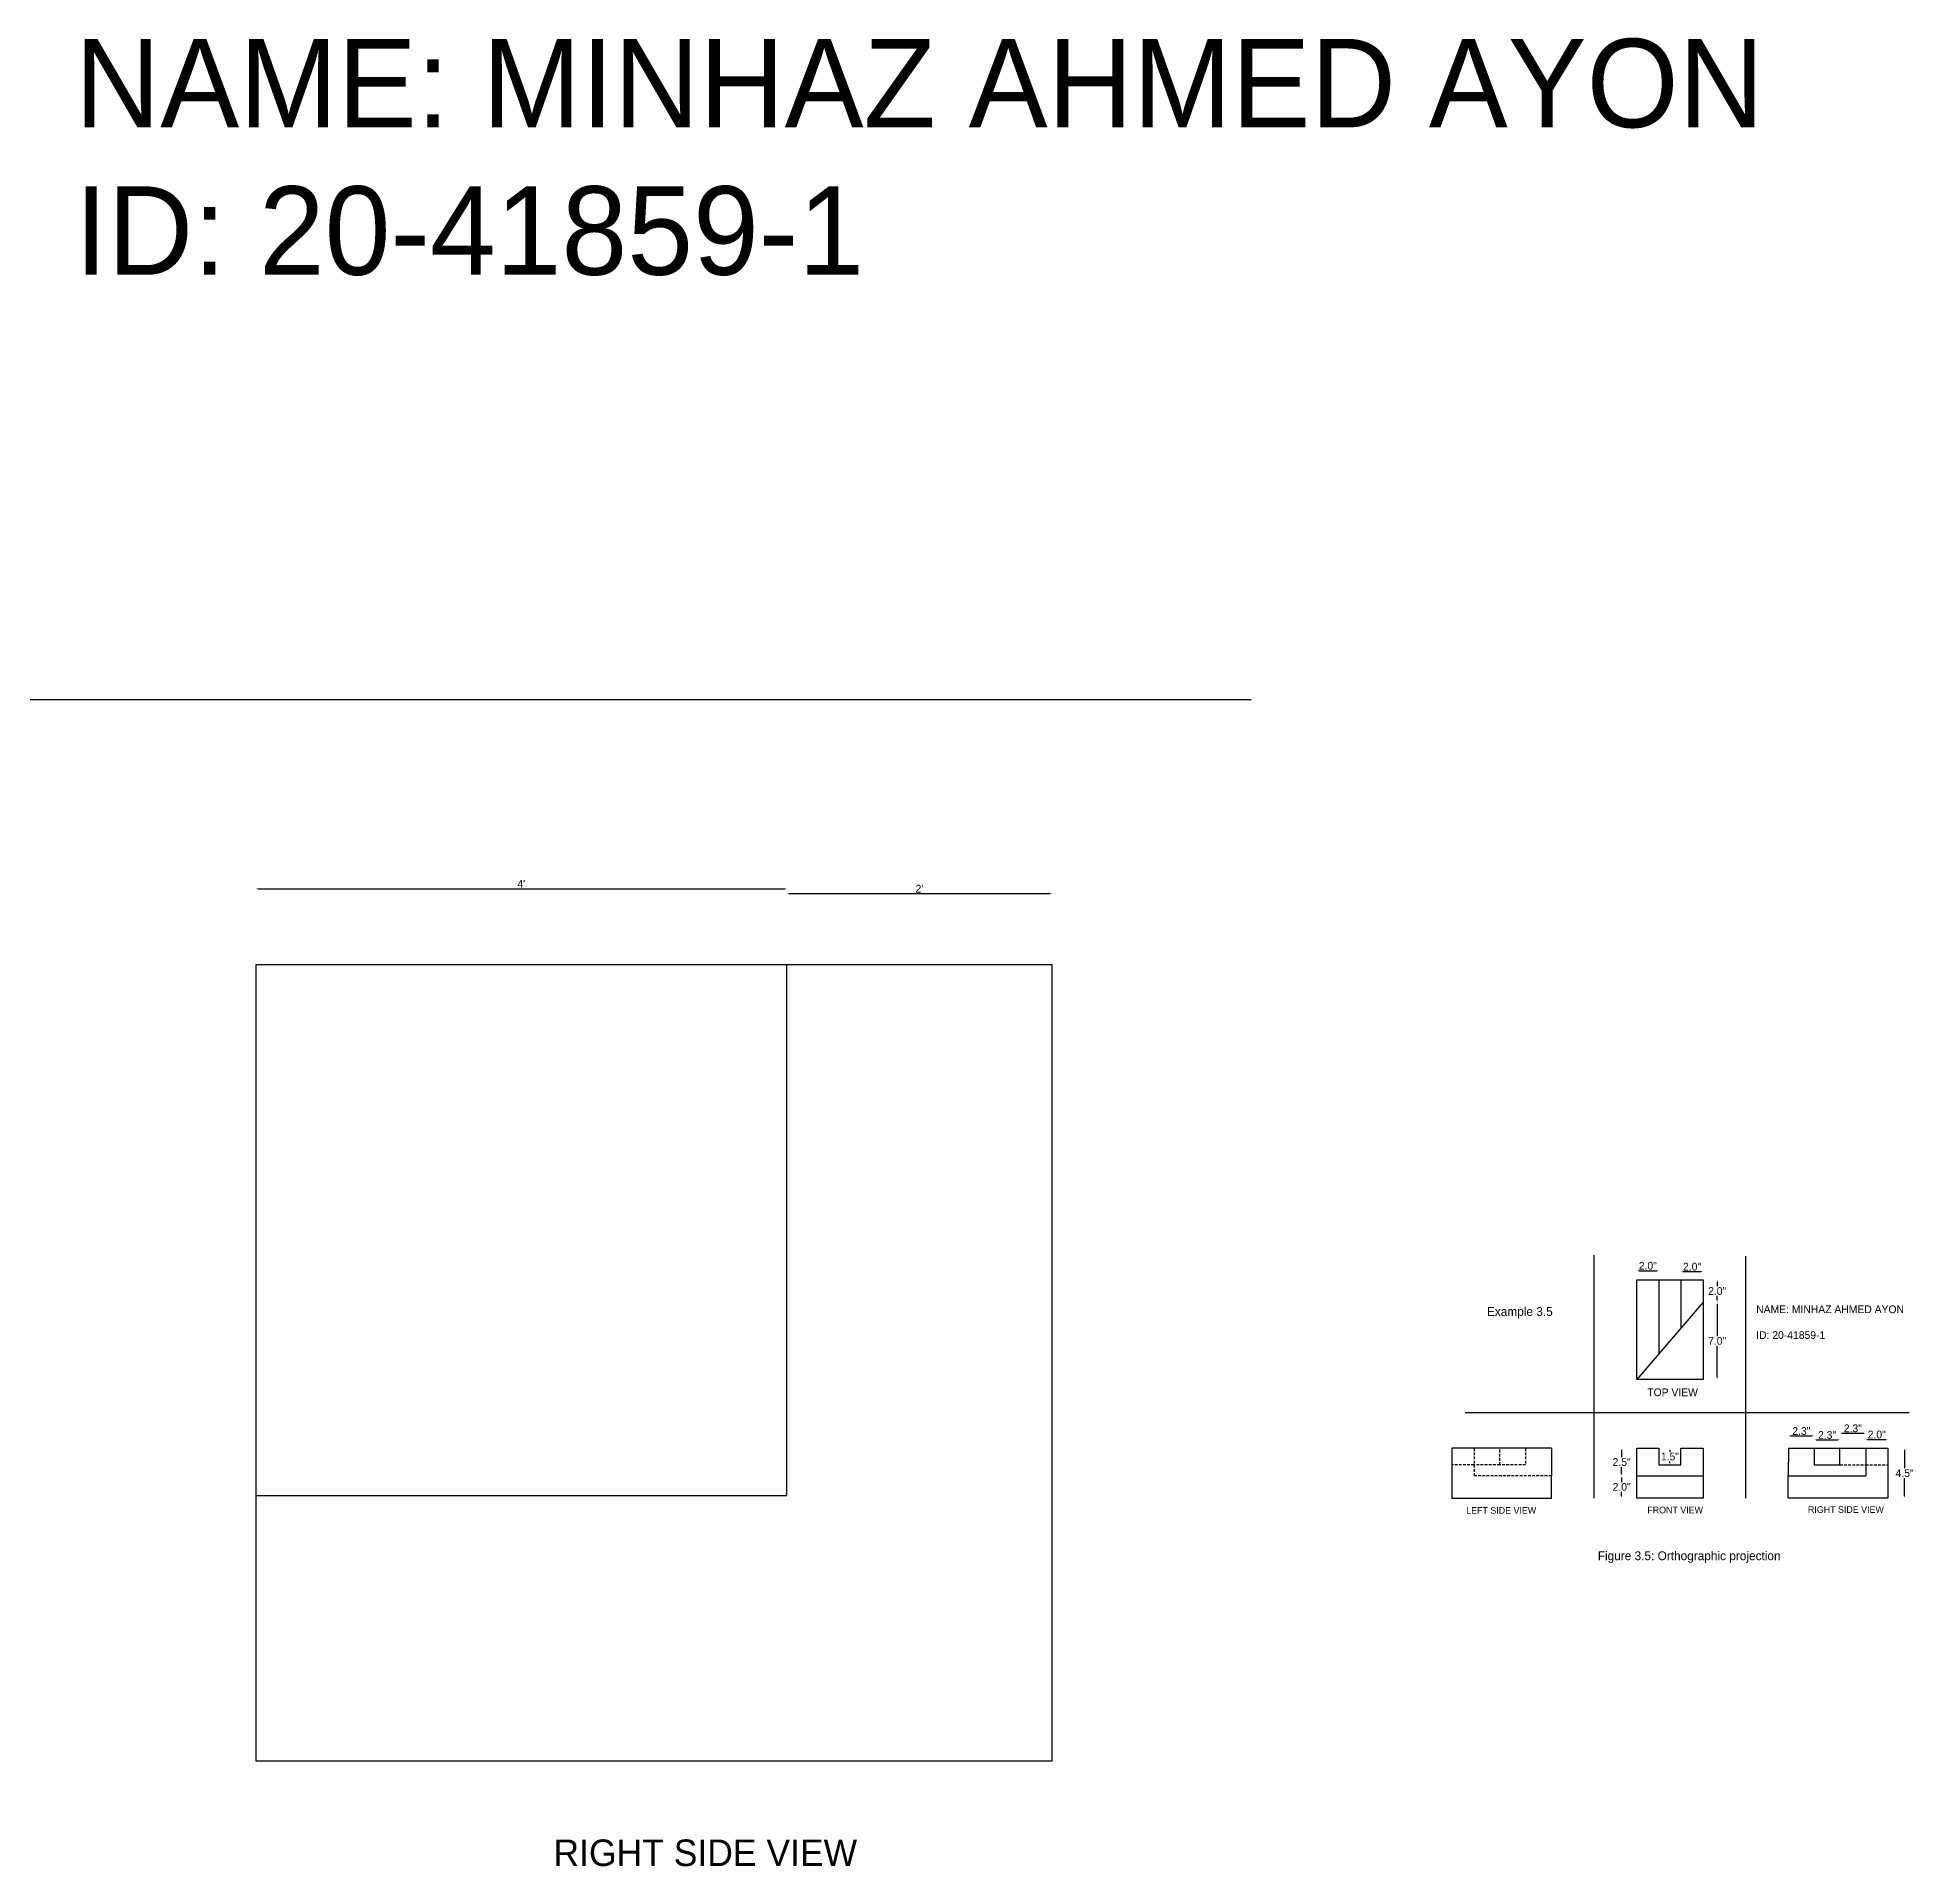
# Model space of a CAD drawing. Header units: inches. Extents: x -47 to 1284, y -112 to 236.
# Drawn here: x 212.6 to 382.3, y 22.5 to 187.9 of the extents above; entities that cross this region are included whole.
import ezdxf

# ---------------------------------------------------------------- set-up
doc = ezdxf.new("R2010")
doc.units = ezdxf.units.IN
doc.header["$MEASUREMENT"] = 0
doc.linetypes.add('DASHED2', pattern=[0.375, 0.25, -0.125])
doc.dimstyles.get("Standard").update_dxf_attribs({"dimtxt": 0.7, "dimasz": 0.18, "dimexe": 0.18, "dimexo": 0.0625, "dimgap": 0.09, "dimtad": 1, "dimtih": 1, "dimtoh": 1, "dimdec": 1, "dimzin": 0, "dimdsep": 46, "dimlunit": 3, "dimtxsty": 'Standard', "dimcen": 0.09, "dimse1": 1, "dimse2": 1, "dimadec": 0, "dimazin": 0, "dimtfac": 1, "dimtdec": 1, "dimtofl": 0, "dimtmove": 0, "dimatfit": 3, "dimfxl": 1, "dimtolj": 1, "dimtzin": 0, "dimarcsym": 0})

# ---------------------------------------------------------------- blocks, each defined once
blk = doc.blocks.new('*D17')
at = {"color": 0, "lineweight": -2}
blk.add_line((232.5, 110.96), (280.14, 110.96), dxfattribs=at)
at = {"color": 0}
for points in [[(232.5, 110.99), (232.5, 110.93), (232.32, 110.96)], [(280.14, 110.99), (280.14, 110.93), (280.32, 110.96)]]:
    blk.add_solid(points, dxfattribs=at)
at = {"layer": 'Defpoints', "color": 0}
for p in [(280.32, 110.96), (232.32, 104.08), (280.32, 104.08)]:
    blk.add_point(p, dxfattribs=at)
at = {"color": 0, "insert": (256.32, 111.4), "char_height": 0.7, "attachment_point": 5}
blk.add_mtext("\\A1;4'", dxfattribs=at)
blk = doc.blocks.new('*D18')
at = {"color": 0, "lineweight": -2}
blk.add_line((280.5, 110.53), (304.14, 110.53), dxfattribs=at)
at = {"color": 0}
for points in [[(280.5, 110.56), (280.5, 110.5), (280.32, 110.53)], [(304.14, 110.56), (304.14, 110.5), (304.32, 110.53)]]:
    blk.add_solid(points, dxfattribs=at)
at = {"layer": 'Defpoints', "color": 0}
for p in [(304.32, 110.53), (280.32, 104.08), (304.32, 104.08)]:
    blk.add_point(p, dxfattribs=at)
at = {"color": 0, "insert": (292.32, 110.97), "char_height": 0.7, "attachment_point": 5}
blk.add_mtext("\\A1;2'", dxfattribs=at)
blk = doc.blocks.new('*D56')
at = {"color": 0, "lineweight": -2}
for p, q in [((355.82, 60.18), (355.82, 59.55)), ((355.82, 58.04), (355.82, 58.67))]:
    blk.add_line(p, q, dxfattribs=at)
at = {"color": 0}
for points in [[(355.79, 60.18), (355.85, 60.18), (355.82, 60.36)], [(355.79, 58.04), (355.85, 58.04), (355.82, 57.86)]]:
    blk.add_solid(points, dxfattribs=at)
at = {"layer": 'Defpoints', "color": 0}
for p in [(357.19, 60.36), (355.82, 57.86), (357.19, 57.86)]:
    blk.add_point(p, dxfattribs=at)
at = {"color": 0, "insert": (355.82, 59.11), "char_height": 0.7, "attachment_point": 5}
blk.add_mtext('\\A1;2.5"', dxfattribs=at)
blk = doc.blocks.new('*D57')
at = {"color": 0, "lineweight": -2}
for p, q in [((355.82, 57.68), (355.82, 57.3)), ((355.82, 56.04), (355.82, 56.42))]:
    blk.add_line(p, q, dxfattribs=at)
at = {"color": 0}
for points in [[(355.79, 57.68), (355.85, 57.68), (355.82, 57.86)], [(355.79, 56.04), (355.85, 56.04), (355.82, 55.86)]]:
    blk.add_solid(points, dxfattribs=at)
at = {"layer": 'Defpoints', "color": 0}
for p in [(357.19, 57.86), (355.82, 55.86), (357.19, 55.86)]:
    blk.add_point(p, dxfattribs=at)
at = {"color": 0, "insert": (355.82, 56.86), "char_height": 0.7, "attachment_point": 5}
blk.add_mtext('\\A1;2.0"', dxfattribs=at)
blk = doc.blocks.new('*D58')
at = {"color": 0, "lineweight": -2}
for p, q in [((360.19, 60.18), (360.19, 60.05)), ((360.19, 59.04), (360.19, 59.17))]:
    blk.add_line(p, q, dxfattribs=at)
at = {"color": 0}
for points in [[(360.16, 60.18), (360.22, 60.18), (360.19, 60.36)], [(360.16, 59.04), (360.22, 59.04), (360.19, 58.86)]]:
    blk.add_solid(points, dxfattribs=at)
at = {"layer": 'Defpoints', "color": 0}
for p in [(359.19, 60.36), (359.19, 58.86), (360.19, 58.86)]:
    blk.add_point(p, dxfattribs=at)
at = {"color": 0, "insert": (360.19, 59.61), "char_height": 0.7, "attachment_point": 5}
blk.add_mtext('\\A1;1.5"', dxfattribs=at)
blk = doc.blocks.new('*D59')
at = {"color": 0, "lineweight": -2}
blk.add_line((357.37, 76.42), (359.01, 76.42), dxfattribs=at)
at = {"color": 0}
for points in [[(357.37, 76.45), (357.37, 76.39), (357.19, 76.42)], [(359.01, 76.45), (359.01, 76.39), (359.19, 76.42)]]:
    blk.add_solid(points, dxfattribs=at)
at = {"layer": 'Defpoints', "color": 0}
for p in [(359.19, 76.42), (357.19, 75.58), (359.19, 75.58)]:
    blk.add_point(p, dxfattribs=at)
at = {"color": 0, "insert": (358.19, 76.86), "char_height": 0.7, "attachment_point": 5}
blk.add_mtext('\\A1;2.0"', dxfattribs=at)
blk = doc.blocks.new('*D60')
at = {"color": 0, "lineweight": -2}
blk.add_line((361.37, 76.34), (363.01, 76.34), dxfattribs=at)
at = {"color": 0}
for points in [[(361.37, 76.37), (361.37, 76.31), (361.19, 76.34)], [(363.01, 76.37), (363.01, 76.31), (363.19, 76.34)]]:
    blk.add_solid(points, dxfattribs=at)
at = {"layer": 'Defpoints', "color": 0}
for p in [(361.19, 75.58), (363.19, 76.34), (363.19, 75.58)]:
    blk.add_point(p, dxfattribs=at)
at = {"color": 0, "insert": (362.19, 76.78), "char_height": 0.7, "attachment_point": 5}
blk.add_mtext('\\A1;2.0"', dxfattribs=at)
blk = doc.blocks.new('*D61')
at = {"color": 0, "lineweight": -2}
for p, q in [((364.46, 75.4), (364.46, 75.02)), ((364.46, 73.76), (364.46, 74.14))]:
    blk.add_line(p, q, dxfattribs=at)
at = {"color": 0}
for points in [[(364.43, 75.4), (364.49, 75.4), (364.46, 75.58)], [(364.43, 73.76), (364.49, 73.76), (364.46, 73.58)]]:
    blk.add_solid(points, dxfattribs=at)
at = {"layer": 'Defpoints', "color": 0}
for p in [(363.19, 75.58), (363.19, 73.58), (364.46, 73.58)]:
    blk.add_point(p, dxfattribs=at)
at = {"color": 0, "insert": (364.46, 74.58), "char_height": 0.7, "attachment_point": 5}
blk.add_mtext('\\A1;2.0"', dxfattribs=at)
blk = doc.blocks.new('*D62')
at = {"color": 0, "lineweight": -2}
for p, q in [((364.46, 73.39), (364.46, 70.51)), ((364.46, 66.76), (364.46, 69.63))]:
    blk.add_line(p, q, dxfattribs=at)
at = {"color": 0}
for points in [[(364.43, 73.39), (364.49, 73.39), (364.46, 73.57)], [(364.43, 66.76), (364.49, 66.76), (364.46, 66.58)]]:
    blk.add_solid(points, dxfattribs=at)
at = {"layer": 'Defpoints', "color": 0}
for p in [(363.19, 73.57), (363.19, 66.58), (364.46, 66.58)]:
    blk.add_point(p, dxfattribs=at)
at = {"color": 0, "insert": (364.46, 70.07), "char_height": 0.7, "attachment_point": 5}
blk.add_mtext('\\A1;7.0"', dxfattribs=at)
blk = doc.blocks.new('*D64')
at = {"color": 0, "lineweight": -2}
blk.add_line((371.08, 61.48), (373.05, 61.48), dxfattribs=at)
at = {"color": 0}
for points in [[(371.08, 61.51), (371.08, 61.45), (370.9, 61.48)], [(373.05, 61.51), (373.05, 61.45), (373.23, 61.48)]]:
    blk.add_solid(points, dxfattribs=at)
at = {"layer": 'Defpoints', "color": 0}
for p in [(373.23, 61.48), (370.9, 60.36), (373.23, 60.36)]:
    blk.add_point(p, dxfattribs=at)
at = {"color": 0, "insert": (372.07, 61.92), "char_height": 0.7, "attachment_point": 5}
blk.add_mtext('\\A1;2.3"', dxfattribs=at)
blk = doc.blocks.new('*D65')
at = {"color": 0, "lineweight": -2}
blk.add_line((373.41, 61.12), (375.38, 61.12), dxfattribs=at)
at = {"color": 0}
for points in [[(373.41, 61.15), (373.41, 61.09), (373.23, 61.12)], [(375.38, 61.15), (375.38, 61.09), (375.56, 61.12)]]:
    blk.add_solid(points, dxfattribs=at)
at = {"layer": 'Defpoints', "color": 0}
for p in [(375.56, 61.12), (373.23, 60.36), (375.56, 60.36)]:
    blk.add_point(p, dxfattribs=at)
at = {"color": 0, "insert": (374.4, 61.56), "char_height": 0.7, "attachment_point": 5}
blk.add_mtext('\\A1;2.3"', dxfattribs=at)
blk = doc.blocks.new('*D66')
at = {"color": 0, "lineweight": -2}
blk.add_line((375.74, 61.72), (377.71, 61.72), dxfattribs=at)
at = {"color": 0}
for points in [[(375.74, 61.75), (375.74, 61.69), (375.56, 61.72)], [(377.71, 61.75), (377.71, 61.69), (377.89, 61.72)]]:
    blk.add_solid(points, dxfattribs=at)
at = {"layer": 'Defpoints', "color": 0}
for p in [(377.89, 61.72), (375.56, 60.36), (377.89, 60.36)]:
    blk.add_point(p, dxfattribs=at)
at = {"color": 0, "insert": (376.73, 62.16), "char_height": 0.7, "attachment_point": 5}
blk.add_mtext('\\A1;2.3"', dxfattribs=at)
blk = doc.blocks.new('*D67')
at = {"color": 0, "lineweight": -2}
blk.add_line((378.07, 61.16), (379.71, 61.16), dxfattribs=at)
at = {"color": 0}
for points in [[(378.07, 61.19), (378.07, 61.13), (377.89, 61.16)], [(379.71, 61.19), (379.71, 61.13), (379.89, 61.16)]]:
    blk.add_solid(points, dxfattribs=at)
at = {"layer": 'Defpoints', "color": 0}
for p in [(379.89, 61.16), (377.89, 60.36), (379.89, 60.36)]:
    blk.add_point(p, dxfattribs=at)
at = {"color": 0, "insert": (378.89, 61.6), "char_height": 0.7, "attachment_point": 5}
blk.add_mtext('\\A1;2.0"', dxfattribs=at)
blk = doc.blocks.new('*D68')
at = {"color": 0, "lineweight": -2}
for p, q in [((381.41, 60.18), (381.41, 58.55)), ((381.41, 56.04), (381.41, 57.67))]:
    blk.add_line(p, q, dxfattribs=at)
at = {"color": 0}
for points in [[(381.38, 60.18), (381.44, 60.18), (381.41, 60.36)], [(381.38, 56.04), (381.44, 56.04), (381.41, 55.86)]]:
    blk.add_solid(points, dxfattribs=at)
at = {"layer": 'Defpoints', "color": 0}
for p in [(379.89, 60.36), (379.89, 55.86), (381.41, 55.86)]:
    blk.add_point(p, dxfattribs=at)
at = {"color": 0, "insert": (381.41, 58.11), "char_height": 0.7, "attachment_point": 5}
blk.add_mtext('\\A1;4.5"', dxfattribs=at)

msp = doc.modelspace()

# ---------------------------------------------------------------- linework, layer by layer
at = {"color": 1}
for p, q in [((112.32, 128.08), (322.32, 128.08)), ((353.33, 55.86), (353.33, 77.82)), ((367.05, 55.86), (367.05, 77.74)), ((341.68, 63.61), (381.81, 63.61))]:
    msp.add_line(p, q, dxfattribs=at)
for p, q in [((280.32, 104.08), (232.32, 104.08)), ((232.32, 104.08), (232.32, 56.08)), ((304.32, 104.08), (280.32, 104.08)), ((280.32, 56.08), (280.32, 104.08)), ((304.32, 32.08), (304.32, 104.08)), ((357.19, 75.58), (359.19, 75.58)), ((357.19, 66.58), (357.19, 75.58)), ((359.19, 75.58), (361.19, 75.58)), ((359.19, 75.58), (359.19, 68.91)), ((361.19, 75.58), (363.19, 75.58)), ((361.19, 75.58), (361.19, 71.25)), ((363.19, 75.58), (363.19, 73.58)), ((363.19, 73.58), (357.19, 66.58)), ((363.19, 73.58), (363.19, 66.58)), ((359.19, 66.58), (357.19, 66.58)), ((361.19, 66.58), (359.19, 66.58)), ((363.19, 66.58), (361.19, 66.58)), ((342.48, 60.36), (340.48, 60.36)), ((340.48, 60.36), (340.48, 55.86)), ((344.81, 60.36), (342.48, 60.36)), ((347.14, 60.36), (344.81, 60.36)), ((349.47, 60.36), (347.14, 60.36)), ((349.47, 60.36), (349.48, 57.86)), ((357.19, 60.36), (359.19, 60.36)), ((357.19, 57.86), (357.19, 60.36)), ((359.19, 60.36), (359.19, 58.86)), ((361.19, 58.86), (361.19, 60.36)), ((361.19, 60.36), (363.19, 60.36)), ((363.19, 60.36), (363.19, 57.86)), ((370.9, 60.36), (370.89, 57.86)), ((370.9, 60.36), (373.23, 60.36)), ((373.23, 60.36), (375.56, 60.36)), ((373.23, 60.36), (373.23, 58.86)), ((375.56, 60.36), (377.89, 60.36)), ((375.56, 58.86), (375.56, 60.36)), ((377.89, 60.36), (379.89, 60.36)), ((377.89, 60.36), (377.89, 57.86)), ((379.89, 60.36), (379.89, 55.86)), ((349.48, 55.86), (349.48, 57.86)), ((357.19, 55.86), (357.19, 57.86)), ((357.19, 57.86), (363.19, 57.86)), ((359.19, 58.86), (361.19, 58.86)), ((363.19, 57.86), (363.19, 55.86)), ((370.89, 55.86), (370.89, 57.86)), ((370.89, 57.86), (377.89, 57.86)), ((373.23, 58.86), (375.56, 58.86)), ((232.32, 56.08), (232.32, 32.08)), ((232.32, 56.08), (280.32, 56.08)), ((340.48, 55.86), (349.48, 55.86)), ((363.19, 55.86), (357.19, 55.86)), ((379.89, 55.86), (370.89, 55.86)), ((232.32, 32.08), (304.32, 32.08))]:
    msp.add_line(p, q)
at = {"linetype": 'DASHED2'}
for p, q in [((342.48, 60.36), (342.48, 57.86)), ((344.81, 58.86), (344.81, 60.36)), ((347.14, 60.36), (347.14, 58.86)), ((342.48, 58.86), (340.48, 58.86)), ((344.81, 58.86), (342.48, 58.86)), ((349.48, 57.86), (342.48, 57.86)), ((347.14, 58.86), (344.81, 58.86)), ((375.56, 58.86), (377.89, 58.86)), ((377.89, 58.86), (379.89, 58.86))]:
    msp.add_line(p, q, dxfattribs=at)

# ---------------------------------------------------------------- texts
for s, insert, char_height, width, attachment_point in [('NAME: MINHAZ AHMED AYON\\PID: 20-41859-1', (215.95, 187.82), 8, 177.8547, 1), ('Example 3.5', (346.62, 73.13), 0.8, 8.0893, 2), ('NAME: MINHAZ AHMED AYON\\P\\PID: 20-41859-1', (367.99, 73.28), 0.7, 15.5136, 1), ('TOP VIEW', (360.43, 65.77), 0.7, 7.1863, 2), ('LEFT SIDE VIEW', (344.93, 55.04), 0.6, 7.1028, 2), ('FRONT VIEW', (360.66, 55.08), 0.6, 6.5596, 2), ('RIGHT SIDE VIEW', (376.1, 55.12), 0.6, 7.1863, 2), ('Figure 3.5: Orthographic projection', (361.93, 51.04), 0.8, 19.2763, 2), ('RIGHT SIDE VIEW', (259.23, 24.98), 2.4, 33.3059, 1)]:
    msp.add_mtext(s, dxfattribs=dict(insert=insert, char_height=char_height, width=width, attachment_point=attachment_point))

# ---------------------------------------------------------------- dimensions: what is measured, and where the dimension line sits
for base, p1, p2, picture, middle in [((280.32, 110.96), (232.32, 104.08), (280.32, 104.08), '*D17', (256.32, 111.4)), ((304.32, 110.53), (280.32, 104.08), (304.32, 104.08), '*D18', (292.32, 110.97)), ((359.19, 76.42), (357.19, 75.58), (359.19, 75.58), '*D59', (358.19, 76.86)), ((363.19, 76.34), (361.19, 75.58), (363.19, 75.58), '*D60', (362.19, 76.78)), ((373.23, 61.48), (370.9, 60.36), (373.23, 60.36), '*D64', (372.07, 61.92)), ((375.56, 61.12), (373.23, 60.36), (375.56, 60.36), '*D65', (374.4, 61.56)), ((377.89, 61.72), (375.56, 60.36), (377.89, 60.36), '*D66', (376.73, 62.16)), ((379.89, 61.16), (377.89, 60.36), (379.89, 60.36), '*D67', (378.89, 61.6))]:
    dim = msp.add_linear_dim(base=base, p1=p1, p2=p2, dimstyle='Standard')
    dim.commit()
    dim.dimension.update_dxf_attribs({"geometry": picture, "text_midpoint": middle})
for base, p1, p2, picture, middle in [((364.46, 73.58), (363.19, 75.58), (363.19, 73.58), '*D61', (364.46, 74.58)), ((364.46, 66.58), (363.19, 73.57), (363.19, 66.58), '*D62', (364.46, 70.07)), ((355.82, 57.86), (357.19, 60.36), (357.19, 57.86), '*D56', (355.82, 59.11)), ((360.19, 58.86), (359.19, 60.36), (359.19, 58.86), '*D58', (360.19, 59.61)), ((381.41, 55.86), (379.89, 60.36), (379.89, 55.86), '*D68', (381.41, 58.11)), ((355.82, 55.86), (357.19, 57.86), (357.19, 55.86), '*D57', (355.82, 56.86))]:
    dim = msp.add_linear_dim(base=base, p1=p1, p2=p2, angle=90, dimstyle='Standard')
    dim.commit()
    dim.dimension.update_dxf_attribs({"geometry": picture, "text_midpoint": middle})

doc.saveas('drawing.dxf')
